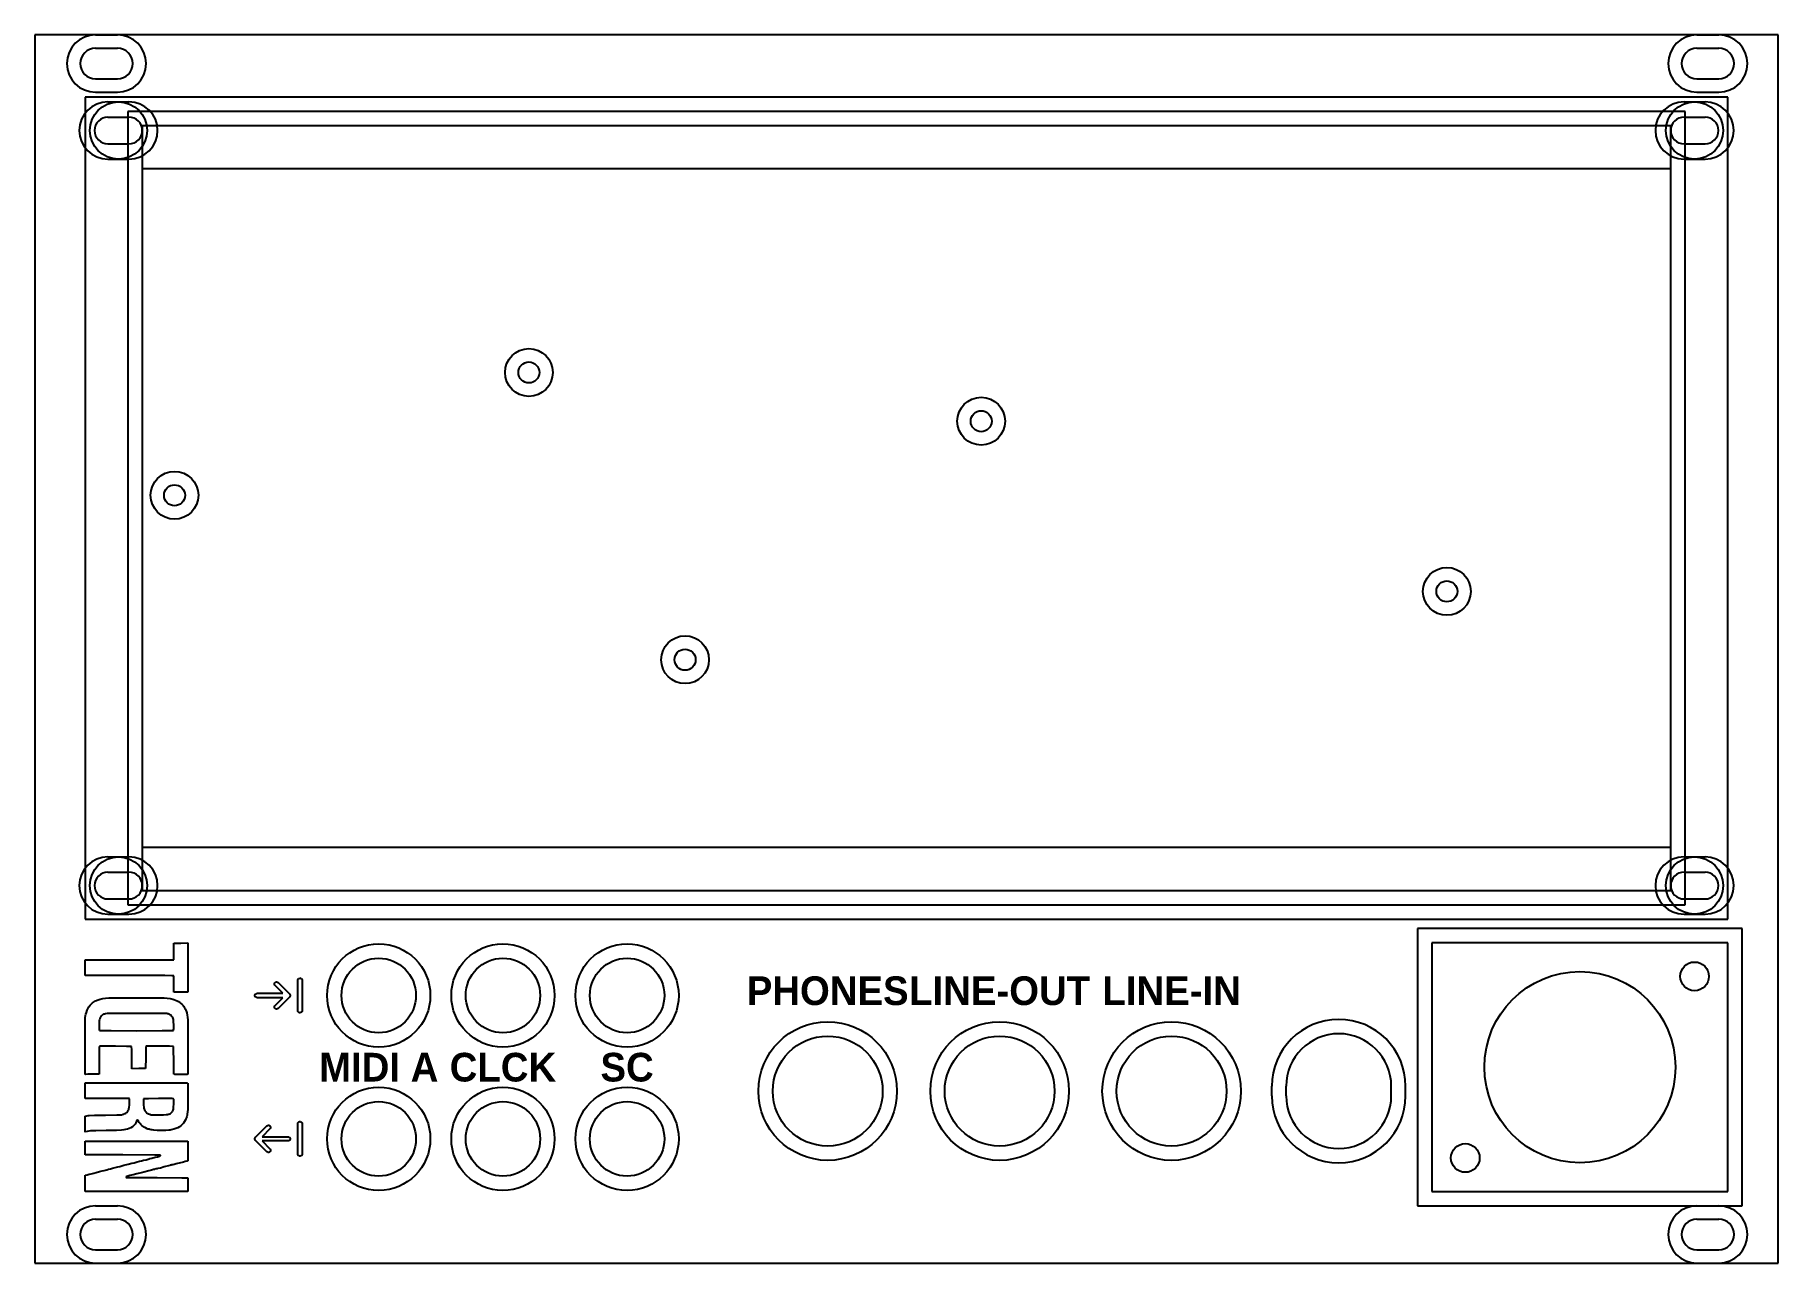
# Model space of a CAD drawing. Header units: millimetres. Extents: x 0 to 182, y 0 to 128.
import ezdxf
from ezdxf.enums import TextEntityAlignment as Align

# ---------------------------------------------------------------- set-up
doc = ezdxf.new("R2010")
doc.units = ezdxf.units.MM
for name, color, linetype, plot in [('BAUTEIL_REFERENZ', 4, 'Continuous', False), ('FREIHALTEN', 30, 'Continuous', False), ('SCHRAUBENKOPF', 1, 'Continuous', False)]:
    doc.layers.add(name, color=color, linetype=linetype, plot=plot)
doc.layers.add('GRAVUR', color=3, linetype='Continuous')
doc.layers.add('SCHNITT', color=7, linetype='Continuous')
doc.styles.add('LABELS', font='SpaceGrotesk-Bold.ttf')

msp = doc.modelspace()

# ---------------------------------------------------------------- linework, layer by layer
at = {"layer": 'BAUTEIL_REFERENZ'}
for p, q in [((177.25, 122), (5.25, 122)), ((5.25, 122), (5.25, 36)), ((177.25, 36), (177.25, 122)), ((171.25, 114.48), (11.25, 114.48)), ((11.25, 114.48), (11.25, 43.52)), ((171.25, 43.52), (171.25, 114.48)), ((11.25, 43.52), (171.25, 43.52)), ((5.25, 36), (177.25, 36)), ((177.25, 33.5), (146.25, 33.5)), ((146.25, 33.5), (146.25, 7.5)), ((177.25, 7.5), (177.25, 33.5)), ((146.25, 7.5), (177.25, 7.5))]:
    msp.add_line(p, q, dxfattribs=at)
at = {"layer": 'FREIHALTEN'}
for p, q in [((172.75, 120.5), (9.75, 120.5)), ((9.75, 120.5), (9.75, 37.5)), ((172.75, 37.5), (172.75, 120.5)), ((9.75, 37.5), (172.75, 37.5)), ((178.75, 35), (144.75, 35)), ((144.75, 35), (144.75, 6)), ((178.75, 6), (178.75, 35)), ((129.5, 17.5), (129.5, 18.5)), ((143.5, 17.5), (143.5, 18.5)), ((144.75, 6), (178.75, 6))]:
    msp.add_line(p, q, dxfattribs=at)
for centre, radius in [((51.72, 93.18), 2.5), ((99.07, 88.08), 2.5), ((14.62, 80.33), 2.5), ((147.82, 70.28), 2.5), ((68.07, 63.13), 2.5), ((36, 28), 5.4), ((49, 28), 5.4), ((62, 28), 5.4), ((83, 18), 7.25), ((101, 18), 7.25), ((119, 18), 7.25), ((36, 13), 5.4), ((49, 13), 5.4), ((62, 13), 5.4)]:
    msp.add_circle(centre, radius, dxfattribs=at)
for centre, start, end in [((136.5, 18.5), 0, 180), ((136.5, 17.5), 180, 0)]:
    msp.add_arc(centre, 7, start, end, dxfattribs=at)
at = {"layer": 'GRAVUR'}
for p, q in [((171.25, 119), (11.25, 119)), ((11.25, 119), (11.25, 39)), ((171.25, 39), (171.25, 119)), ((11.25, 39), (171.25, 39)), ((14.54, 32.62), (14.55, 33.49)), ((14.55, 33.49), (15.28, 33.49)), ((15.28, 33.49), (16.01, 33.5)), ((16.01, 33.5), (16.02, 32.25)), ((5.25, 30.91), (5.25, 31.73)), ((5.25, 31.73), (9.85, 31.73)), ((9.85, 31.73), (13.11, 31.73)), ((13.11, 31.73), (14.49, 31.73)), ((14.49, 31.73), (14.54, 31.74)), ((14.54, 31.74), (14.54, 32.62)), ((16.02, 32.25), (16.02, 30.97)), ((5.25, 30.08), (5.25, 30.91)), ((9.89, 30.08), (5.25, 30.08)), ((13.6, 30.08), (9.89, 30.08)), ((14.33, 30.07), (13.6, 30.08)), ((14.49, 30.07), (14.33, 30.07)), ((14.54, 30.06), (14.49, 30.07)), ((14.54, 29.22), (14.54, 30.06)), ((14.54, 28.63), (14.54, 29.22)), ((16.02, 29.66), (16.01, 28.33)), ((16.02, 30.97), (16.02, 29.66)), ((25.07, 29.2), (25.08, 29.26)), ((25.08, 29.14), (25.07, 29.2)), ((25.08, 29.26), (25.11, 29.31)), ((25.11, 29.31), (25.14, 29.36)), ((25.14, 29.36), (25.19, 29.39)), ((25.19, 29.39), (25.24, 29.42)), ((25.24, 29.42), (25.3, 29.42)), ((25.3, 29.42), (25.36, 29.42)), ((25.36, 29.42), (25.41, 29.39)), ((25.41, 29.39), (25.46, 29.36)), ((25.46, 29.36), (26.66, 28.16)), ((27.52, 29.6), (27.53, 29.66)), ((27.52, 26.4), (27.52, 29.6)), ((27.53, 29.66), (27.56, 29.71)), ((27.56, 29.71), (27.59, 29.76)), ((27.59, 29.76), (27.64, 29.79)), ((27.64, 29.79), (27.69, 29.82)), ((27.69, 29.82), (27.75, 29.83)), ((27.75, 29.83), (27.81, 29.82)), ((27.81, 29.82), (27.86, 29.79)), ((27.86, 29.79), (27.91, 29.76)), ((27.91, 29.76), (27.94, 29.71)), ((27.94, 29.71), (27.97, 29.66)), ((27.97, 29.66), (27.98, 29.6)), ((27.98, 29.6), (27.98, 26.4)), ((6.23, 27.37), (6.36, 27.44)), ((6.36, 27.44), (6.61, 27.55)), ((6.61, 27.55), (6.72, 27.59)), ((6.72, 27.59), (6.84, 27.63)), ((6.84, 27.63), (6.97, 27.66)), ((6.97, 27.66), (7.1, 27.69)), ((7.1, 27.69), (7.41, 27.73)), ((7.41, 27.73), (7.74, 27.74)), ((7.74, 27.74), (8.48, 27.74)), ((8.48, 27.74), (10.63, 27.75)), ((10.63, 27.75), (12.78, 27.74)), ((12.78, 27.74), (13.52, 27.74)), ((13.52, 27.74), (13.85, 27.73)), ((13.85, 27.73), (14.16, 27.68)), ((14.16, 27.68), (14.43, 27.63)), ((14.43, 27.63), (14.56, 27.59)), ((14.55, 28.36), (14.54, 28.63)), ((14.55, 28.35), (14.55, 28.36)), ((14.57, 28.34), (14.55, 28.35)), ((14.56, 27.59), (14.74, 27.52)), ((14.67, 28.33), (14.57, 28.34)), ((15.28, 28.33), (14.67, 28.33)), ((14.74, 27.52), (14.91, 27.44)), ((14.91, 27.44), (15.05, 27.36)), ((16.01, 28.33), (15.28, 28.33)), ((23.02, 28), (23.03, 28.06)), ((23.03, 27.94), (23.02, 28)), ((23.03, 28.06), (23.06, 28.11)), ((23.06, 27.89), (23.03, 27.94)), ((23.06, 28.11), (23.09, 28.16)), ((23.09, 27.84), (23.06, 27.89)), ((23.09, 28.16), (23.14, 28.19)), ((23.14, 27.81), (23.09, 27.84)), ((23.14, 28.19), (23.19, 28.22)), ((23.19, 27.78), (23.14, 27.81)), ((23.19, 28.22), (23.25, 28.23)), ((23.25, 27.77), (23.19, 27.78)), ((23.25, 28.23), (25.96, 28.23)), ((25.96, 27.77), (23.25, 27.77)), ((25.11, 29.09), (25.08, 29.14)), ((25.14, 29.04), (25.11, 29.09)), ((25.96, 28.23), (25.14, 29.04)), ((25.14, 26.96), (25.96, 27.77)), ((26.66, 27.84), (25.46, 26.64)), ((26.66, 28.16), (26.69, 28.11)), ((26.69, 27.89), (26.66, 27.84)), ((26.69, 28.11), (26.72, 28.06)), ((26.72, 27.94), (26.69, 27.89)), ((26.72, 28.06), (26.73, 28)), ((26.73, 28), (26.72, 27.94)), ((5.27, 25.4), (5.28, 25.66)), ((5.28, 25.66), (5.31, 25.89)), ((5.31, 25.89), (5.34, 26.06)), ((5.34, 26.06), (5.39, 26.23)), ((5.39, 26.23), (5.47, 26.46)), ((5.47, 26.46), (5.5, 26.54)), ((5.5, 26.54), (5.54, 26.62)), ((5.54, 26.62), (5.66, 26.81)), ((5.66, 26.81), (5.79, 26.99)), ((5.79, 26.99), (5.86, 27.06)), ((5.86, 27.06), (5.92, 27.13)), ((5.92, 27.13), (6.03, 27.23)), ((6.03, 27.23), (6.13, 27.3)), ((6.13, 27.3), (6.23, 27.37)), ((6.79, 25.58), (6.76, 25.46)), ((6.84, 25.69), (6.79, 25.58)), ((6.89, 25.78), (6.84, 25.69)), ((6.97, 25.87), (6.89, 25.78)), ((7.05, 25.94), (6.97, 25.87)), ((7.08, 25.96), (7.05, 25.94)), ((7.1, 25.97), (7.08, 25.96)), ((7.12, 25.98), (7.1, 25.97)), ((7.15, 26), (7.12, 25.98)), ((7.17, 26.02), (7.15, 26)), ((7.2, 26.03), (7.17, 26.02)), ((7.29, 26.06), (7.2, 26.03)), ((7.41, 26.09), (7.29, 26.06)), ((7.56, 26.11), (7.41, 26.09)), ((7.83, 26.12), (7.56, 26.11)), ((8.46, 26.13), (7.83, 26.12)), ((10.78, 26.13), (8.46, 26.13)), ((13.42, 26.11), (10.78, 26.13)), ((13.81, 26.1), (13.42, 26.11)), ((13.89, 26.09), (13.81, 26.1)), ((13.94, 26.08), (13.89, 26.09)), ((14.05, 26.04), (13.94, 26.08)), ((14.15, 25.99), (14.05, 26.04)), ((14.23, 25.93), (14.15, 25.99)), ((14.32, 25.84), (14.23, 25.93)), ((14.4, 25.76), (14.32, 25.84)), ((14.45, 25.68), (14.4, 25.76)), ((14.49, 25.59), (14.45, 25.68)), ((14.52, 25.49), (14.49, 25.59)), ((15.05, 27.36), (15.16, 27.28)), ((15.16, 27.28), (15.25, 27.21)), ((15.25, 27.21), (15.38, 27.08)), ((15.38, 27.08), (15.52, 26.94)), ((15.52, 26.94), (15.61, 26.84)), ((15.61, 26.84), (15.64, 26.79)), ((15.64, 26.79), (15.65, 26.76)), ((15.65, 26.76), (15.66, 26.74)), ((15.66, 26.74), (15.68, 26.71)), ((15.68, 26.71), (15.73, 26.62)), ((15.73, 26.62), (15.8, 26.47)), ((15.8, 26.47), (15.87, 26.3)), ((15.87, 26.3), (15.91, 26.17)), ((15.91, 26.17), (15.96, 25.94)), ((15.96, 25.94), (15.99, 25.72)), ((15.99, 25.72), (16, 25.42)), ((25.07, 26.8), (25.08, 26.86)), ((25.08, 26.74), (25.07, 26.8)), ((25.08, 26.86), (25.11, 26.91)), ((25.11, 26.69), (25.08, 26.74)), ((25.11, 26.91), (25.14, 26.96)), ((25.14, 26.64), (25.11, 26.69)), ((25.19, 26.61), (25.14, 26.64)), ((25.24, 26.58), (25.19, 26.61)), ((25.3, 26.57), (25.24, 26.58)), ((25.36, 26.58), (25.3, 26.57)), ((25.41, 26.61), (25.36, 26.58)), ((25.46, 26.64), (25.41, 26.61)), ((27.53, 26.34), (27.52, 26.4)), ((27.56, 26.29), (27.53, 26.34)), ((27.59, 26.24), (27.56, 26.29)), ((27.64, 26.21), (27.59, 26.24)), ((27.69, 26.18), (27.64, 26.21)), ((27.75, 26.17), (27.69, 26.18)), ((27.81, 26.18), (27.75, 26.17)), ((27.86, 26.21), (27.81, 26.18)), ((27.91, 26.24), (27.86, 26.21)), ((27.94, 26.29), (27.91, 26.24)), ((27.97, 26.34), (27.94, 26.29)), ((27.98, 26.4), (27.97, 26.34)), ((5.25, 22.58), (5.26, 24.83)), ((5.26, 24.83), (5.27, 25.4)), ((6.74, 25.22), (6.73, 24.85)), ((6.73, 24.85), (6.73, 24.5)), ((6.73, 24.5), (6.74, 24.39)), ((6.76, 25.46), (6.74, 25.37)), ((6.74, 25.37), (6.74, 25.22)), ((6.74, 24.39), (6.75, 24.34)), ((6.75, 24.34), (7.09, 24.33)), ((7.09, 24.33), (7.98, 24.32)), ((7.98, 24.32), (10.64, 24.31)), ((10.64, 24.31), (13.31, 24.32)), ((13.31, 24.32), (14.19, 24.32)), ((14.19, 24.32), (14.53, 24.33)), ((14.53, 25.27), (14.52, 25.49)), ((14.54, 24.89), (14.53, 25.27)), ((14.53, 24.39), (14.54, 24.51)), ((14.53, 24.33), (14.53, 24.39)), ((14.54, 24.51), (14.54, 24.89)), ((16, 25.42), (16.01, 24.72)), ((16.01, 24.72), (16.01, 22.69)), ((5.25, 19.74), (5.25, 22.58)), ((6.74, 22.61), (6.73, 22.4)), ((6.73, 22.4), (6.73, 21.21)), ((6.75, 22.66), (6.74, 22.61)), ((6.76, 22.68), (6.75, 22.66)), ((6.91, 22.69), (6.76, 22.68)), ((7.3, 22.69), (6.91, 22.69)), ((8.45, 22.69), (7.3, 22.69)), ((9.6, 22.67), (8.45, 22.69)), ((9.98, 22.66), (9.6, 22.67)), ((10.13, 22.65), (9.98, 22.66)), ((10.14, 22.3), (10.13, 22.65)), ((10.14, 21.48), (10.14, 22.3)), ((11.64, 22.68), (11.6, 22.66)), ((11.6, 22.66), (11.6, 21.51)), ((11.74, 22.69), (11.64, 22.68)), ((11.99, 22.69), (11.74, 22.69)), ((13.1, 22.69), (11.99, 22.69)), ((14.11, 22.68), (13.1, 22.69)), ((14.53, 22.67), (14.11, 22.68)), ((14.53, 22.24), (14.53, 22.67)), ((14.54, 21.22), (14.53, 22.24)), ((16.01, 22.69), (16.01, 20.68)), ((6.73, 21.21), (6.73, 19.76)), ((10.14, 20.34), (10.14, 21.48)), ((10.87, 20.35), (10.14, 20.34)), ((11.59, 20.36), (10.87, 20.35)), ((11.6, 21.51), (11.59, 20.36)), ((14.54, 19.97), (14.54, 21.22)), ((16.01, 20.68), (16.01, 20.02)), ((5.31, 19.75), (5.25, 19.74)), ((5.25, 18.6), (5.26, 18.85)), ((5.25, 18.03), (5.25, 18.6)), ((5.26, 18.85), (6.85, 18.86)), ((5.56, 19.76), (5.31, 19.75)), ((6.05, 19.76), (5.56, 19.76)), ((6.73, 19.76), (6.05, 19.76)), ((6.85, 18.86), (10.63, 18.86)), ((10.63, 18.86), (15.29, 18.86)), ((14.55, 19.8), (14.54, 19.97)), ((14.56, 19.77), (14.55, 19.8)), ((14.57, 19.76), (14.56, 19.77)), ((14.65, 19.75), (14.57, 19.76)), ((14.82, 19.75), (14.65, 19.75)), ((15.3, 19.74), (14.82, 19.75)), ((15.29, 18.86), (15.91, 18.85)), ((15.78, 19.74), (15.3, 19.74)), ((15.94, 19.75), (15.78, 19.74)), ((15.91, 18.85), (15.99, 18.84)), ((16, 19.76), (15.94, 19.75)), ((15.99, 18.84), (16.01, 18.82)), ((16.01, 20.02), (16, 19.76)), ((16.01, 18.82), (16.02, 18.71)), ((16.02, 18.71), (16.03, 18.44)), ((16.03, 18.44), (16.03, 17.62)), ((5.26, 17.39), (5.25, 18.03)), ((5.26, 17.26), (5.26, 17.39)), ((5.27, 17.23), (5.26, 17.26)), ((5.28, 17.22), (5.27, 17.23)), ((7.55, 17.22), (5.28, 17.22)), ((9.25, 17.22), (7.55, 17.22)), ((9.69, 17.22), (9.25, 17.22)), ((9.85, 17.21), (9.69, 17.22)), ((9.9, 17.19), (9.85, 17.21)), ((9.88, 16.32), (9.9, 16.54)), ((9.9, 16.83), (9.9, 17.19)), ((9.9, 16.54), (9.9, 16.83)), ((11.38, 17.18), (11.37, 17.14)), ((11.37, 17.14), (11.37, 17.06)), ((11.37, 17.06), (11.37, 16.8)), ((11.37, 16.8), (11.38, 16.52)), ((11.52, 17.19), (11.38, 17.18)), ((11.38, 16.52), (11.4, 16.32)), ((11.88, 17.2), (11.52, 17.19)), ((12.95, 17.22), (11.88, 17.2)), ((14.03, 17.22), (12.95, 17.22)), ((14.39, 17.21), (14.03, 17.22)), ((14.53, 17.2), (14.39, 17.21)), ((14.52, 16.31), (14.54, 16.67)), ((14.54, 17.14), (14.53, 17.2)), ((14.54, 17.03), (14.54, 17.14)), ((14.54, 16.67), (14.54, 17.03)), ((16.03, 16.73), (16.01, 16.15)), ((16.03, 17.62), (16.03, 16.73)), ((5.26, 15.36), (5.43, 15.4)), ((5.26, 14.53), (5.26, 15.36)), ((5.43, 15.4), (5.58, 15.44)), ((5.58, 15.44), (5.7, 15.46)), ((5.7, 15.46), (6.24, 15.47)), ((6.24, 15.47), (7.39, 15.49)), ((7.39, 15.49), (8.58, 15.5)), ((8.58, 15.5), (8.92, 15.51)), ((8.92, 15.51), (9.06, 15.52)), ((9.06, 15.52), (9.25, 15.57)), ((9.25, 15.57), (9.33, 15.6)), ((9.33, 15.6), (9.43, 15.64)), ((9.43, 15.64), (9.47, 15.65)), ((9.47, 15.65), (9.52, 15.68)), ((9.52, 15.68), (9.62, 15.77)), ((9.62, 15.77), (9.72, 15.89)), ((9.72, 15.89), (9.76, 15.95)), ((9.76, 15.95), (9.79, 16.01)), ((9.79, 16.01), (9.82, 16.08)), ((9.82, 16.08), (9.85, 16.16)), ((9.85, 16.16), (9.87, 16.23)), ((9.87, 16.23), (9.88, 16.32)), ((10.57, 14.68), (10.49, 14.55)), ((10.65, 14.84), (10.57, 14.68)), ((10.71, 14.95), (10.65, 14.84)), ((10.74, 14.98), (10.71, 14.95)), ((10.76, 14.98), (10.74, 14.98)), ((10.78, 14.97), (10.76, 14.98)), ((10.8, 14.94), (10.78, 14.97)), ((10.86, 14.84), (10.8, 14.94)), ((10.93, 14.72), (10.86, 14.84)), ((11.01, 14.6), (10.93, 14.72)), ((11.1, 14.5), (11.01, 14.6)), ((11.4, 16.32), (11.42, 16.21)), ((11.42, 16.21), (11.45, 16.11)), ((11.45, 16.11), (11.48, 16.02)), ((11.48, 16.02), (11.52, 15.94)), ((11.52, 15.94), (11.57, 15.86)), ((11.57, 15.86), (11.62, 15.8)), ((11.62, 15.8), (11.69, 15.74)), ((11.69, 15.74), (11.76, 15.69)), ((11.76, 15.69), (11.84, 15.65)), ((11.84, 15.65), (11.9, 15.63)), ((11.9, 15.63), (11.93, 15.62)), ((11.93, 15.62), (11.94, 15.61)), ((11.94, 15.61), (11.95, 15.59)), ((11.95, 15.59), (11.98, 15.59)), ((11.98, 15.59), (12.03, 15.58)), ((12.03, 15.58), (12.09, 15.55)), ((12.09, 15.55), (12.14, 15.53)), ((12.14, 15.53), (12.26, 15.52)), ((12.26, 15.52), (12.93, 15.52)), ((12.93, 15.52), (13.45, 15.52)), ((13.45, 15.52), (13.76, 15.54)), ((13.76, 15.54), (13.87, 15.55)), ((13.87, 15.55), (13.96, 15.57)), ((13.96, 15.57), (14.04, 15.6)), ((14.04, 15.6), (14.12, 15.63)), ((14.12, 15.63), (14.19, 15.67)), ((14.19, 15.67), (14.26, 15.71)), ((14.26, 15.71), (14.32, 15.76)), ((14.32, 15.76), (14.37, 15.82)), ((14.37, 15.82), (14.41, 15.87)), ((14.41, 15.87), (14.45, 15.94)), ((14.45, 15.94), (14.48, 16.01)), ((14.48, 16.01), (14.5, 16.09)), ((14.5, 16.09), (14.52, 16.17)), ((14.52, 16.17), (14.52, 16.31)), ((15.56, 14.64), (15.43, 14.49)), ((15.67, 14.8), (15.56, 14.64)), ((15.77, 14.98), (15.67, 14.8)), ((15.82, 15.1), (15.77, 14.98)), ((15.86, 15.22), (15.82, 15.1)), ((15.9, 15.34), (15.86, 15.22)), ((15.93, 15.47), (15.9, 15.34)), ((15.96, 15.62), (15.93, 15.47)), ((15.98, 15.77), (15.96, 15.62)), ((16.01, 16.15), (15.98, 15.77)), ((27.52, 14.6), (27.53, 14.66)), ((27.52, 11.4), (27.52, 14.6)), ((27.53, 14.66), (27.56, 14.71)), ((27.56, 14.71), (27.59, 14.76)), ((27.59, 14.76), (27.64, 14.79)), ((27.64, 14.79), (27.69, 14.82)), ((27.69, 14.82), (27.75, 14.82)), ((27.75, 14.82), (27.81, 14.82)), ((27.81, 14.82), (27.86, 14.79)), ((27.86, 14.79), (27.91, 14.76)), ((27.91, 14.76), (27.94, 14.71)), ((27.94, 14.71), (27.97, 14.66)), ((27.97, 14.66), (27.98, 14.6)), ((27.98, 14.6), (27.98, 11.4)), ((5.25, 13.71), (5.26, 14.53)), ((5.3, 13.72), (5.25, 13.71)), ((5.49, 13.77), (5.3, 13.72)), ((5.65, 13.81), (5.49, 13.77)), ((5.81, 13.83), (5.65, 13.81)), ((6.37, 13.85), (5.81, 13.83)), ((7.48, 13.87), (6.37, 13.85)), ((8.56, 13.88), (7.48, 13.87)), ((9.07, 13.9), (8.56, 13.88)), ((9.33, 13.94), (9.07, 13.9)), ((9.5, 13.97), (9.33, 13.94)), ((9.7, 14.03), (9.5, 13.97)), ((9.88, 14.09), (9.7, 14.03)), ((10.05, 14.17), (9.88, 14.09)), ((10.21, 14.26), (10.05, 14.17)), ((10.27, 14.31), (10.21, 14.26)), ((10.32, 14.35), (10.27, 14.31)), ((10.4, 14.44), (10.32, 14.35)), ((10.49, 14.55), (10.4, 14.44)), ((11.2, 14.4), (11.1, 14.5)), ((11.33, 14.28), (11.2, 14.4)), ((11.43, 14.22), (11.33, 14.28)), ((11.59, 14.14), (11.43, 14.22)), ((11.75, 14.06), (11.59, 14.14)), ((11.84, 14.03), (11.75, 14.06)), ((11.89, 14.02), (11.84, 14.03)), ((11.96, 14), (11.89, 14.02)), ((12.05, 13.97), (11.96, 14)), ((12.16, 13.95), (12.05, 13.97)), ((12.29, 13.93), (12.16, 13.95)), ((12.45, 13.91), (12.29, 13.93)), ((12.81, 13.89), (12.45, 13.91)), ((13.25, 13.88), (12.81, 13.89)), ((13.7, 13.88), (13.25, 13.88)), ((14.02, 13.9), (13.7, 13.88)), ((14.15, 13.92), (14.02, 13.9)), ((14.28, 13.94), (14.15, 13.92)), ((14.54, 14), (14.28, 13.94)), ((14.75, 14.07), (14.54, 14)), ((14.95, 14.15), (14.75, 14.07)), ((15.13, 14.25), (14.95, 14.15)), ((15.29, 14.36), (15.13, 14.25)), ((15.43, 14.49), (15.29, 14.36)), ((23.02, 13), (23.03, 13.06)), ((23.03, 12.94), (23.02, 13)), ((23.03, 13.06), (23.06, 13.11)), ((23.06, 12.89), (23.03, 12.94)), ((23.06, 13.11), (23.09, 13.16)), ((23.09, 12.84), (23.06, 12.89)), ((23.09, 13.16), (24.29, 14.36)), ((24.29, 11.64), (23.09, 12.84)), ((24.61, 14.04), (23.79, 13.22)), ((23.79, 13.22), (26.5, 13.22)), ((26.5, 12.78), (23.79, 12.78)), ((23.79, 12.78), (24.61, 11.96)), ((24.29, 14.36), (24.34, 14.39)), ((24.34, 14.39), (24.39, 14.42)), ((24.39, 14.42), (24.45, 14.42)), ((24.45, 14.42), (24.51, 14.42)), ((24.51, 14.42), (24.56, 14.39)), ((24.56, 14.39), (24.61, 14.36)), ((24.61, 14.36), (24.64, 14.31)), ((24.64, 14.09), (24.61, 14.04)), ((24.64, 14.31), (24.67, 14.26)), ((24.67, 14.14), (24.64, 14.09)), ((24.67, 14.26), (24.68, 14.2)), ((24.68, 14.2), (24.67, 14.14)), ((26.5, 13.22), (26.56, 13.22)), ((26.56, 12.78), (26.5, 12.78)), ((26.56, 13.22), (26.61, 13.19)), ((26.61, 12.81), (26.56, 12.78)), ((26.61, 13.19), (26.66, 13.16)), ((26.66, 12.84), (26.61, 12.81)), ((26.66, 13.16), (26.69, 13.11)), ((26.69, 12.89), (26.66, 12.84)), ((26.69, 13.11), (26.72, 13.06)), ((26.72, 12.94), (26.69, 12.89)), ((26.72, 13.06), (26.73, 13)), ((26.73, 13), (26.72, 12.94)), ((5.26, 12.73), (5.27, 12.75)), ((5.26, 12.61), (5.26, 12.73)), ((5.26, 12.04), (5.26, 12.61)), ((5.26, 11.32), (5.26, 12.04)), ((9.2, 11.32), (5.26, 11.32)), ((5.27, 12.75), (5.28, 12.76)), ((5.28, 12.76), (6.96, 12.77)), ((6.96, 12.77), (10.65, 12.77)), ((12.56, 11.31), (9.2, 11.32)), ((10.65, 12.77), (14.33, 12.76)), ((12.05, 10.93), (12.24, 10.99)), ((12.24, 10.99), (12.6, 11.07)), ((13.06, 11.3), (12.56, 11.31)), ((12.6, 11.07), (12.83, 11.13)), ((12.83, 11.13), (13.06, 11.19)), ((13.14, 11.29), (13.06, 11.3)), ((13.06, 11.19), (13.11, 11.21)), ((13.11, 11.21), (13.14, 11.23)), ((13.15, 11.28), (13.14, 11.29)), ((13.14, 11.23), (13.15, 11.25)), ((13.15, 11.25), (13.15, 11.28)), ((14.33, 12.76), (16, 12.75)), ((16, 12.75), (16.01, 12.44)), ((16.01, 12.44), (16.02, 11.72)), ((16.02, 11.72), (16.02, 10.71)), ((24.34, 11.61), (24.29, 11.64)), ((24.39, 11.58), (24.34, 11.61)), ((24.45, 11.58), (24.39, 11.58)), ((24.51, 11.58), (24.45, 11.58)), ((24.56, 11.61), (24.51, 11.58)), ((24.61, 11.64), (24.56, 11.61)), ((24.61, 11.96), (24.64, 11.91)), ((24.64, 11.69), (24.61, 11.64)), ((24.64, 11.91), (24.67, 11.86)), ((24.67, 11.74), (24.64, 11.69)), ((24.67, 11.86), (24.68, 11.8)), ((24.68, 11.8), (24.67, 11.74)), ((27.53, 11.34), (27.52, 11.4)), ((27.56, 11.29), (27.53, 11.34)), ((27.59, 11.24), (27.56, 11.29)), ((27.64, 11.21), (27.59, 11.24)), ((27.69, 11.18), (27.64, 11.21)), ((27.75, 11.18), (27.69, 11.18)), ((27.81, 11.18), (27.75, 11.18)), ((27.86, 11.21), (27.81, 11.18)), ((27.91, 11.24), (27.86, 11.21)), ((27.94, 11.29), (27.91, 11.24)), ((27.97, 11.34), (27.94, 11.29)), ((27.98, 11.4), (27.97, 11.34)), ((5.26, 9.19), (5.33, 9.2)), ((5.26, 8.34), (5.26, 9.19)), ((5.33, 9.2), (5.49, 9.24)), ((5.49, 9.24), (5.67, 9.29)), ((5.67, 9.29), (5.88, 9.35)), ((5.88, 9.35), (6.03, 9.38)), ((6.03, 9.38), (6.19, 9.42)), ((6.19, 9.42), (6.41, 9.48)), ((6.41, 9.48), (6.75, 9.57)), ((6.75, 9.57), (7.03, 9.64)), ((7.03, 9.64), (7.26, 9.7)), ((7.26, 9.7), (7.52, 9.76)), ((7.52, 9.76), (7.72, 9.82)), ((7.72, 9.82), (7.91, 9.87)), ((7.91, 9.87), (8.12, 9.92)), ((8.12, 9.92), (8.67, 10.06)), ((8.67, 10.06), (8.9, 10.12)), ((8.9, 10.12), (9.09, 10.17)), ((9.09, 10.17), (9.32, 10.23)), ((9.32, 10.23), (9.78, 10.34)), ((9.95, 9.15), (9.75, 9.1)), ((9.78, 10.34), (10.14, 10.44)), ((10.3, 9.24), (9.95, 9.15)), ((10.14, 10.44), (10.38, 10.5)), ((10.69, 9.34), (10.3, 9.24)), ((10.38, 10.5), (10.7, 10.59)), ((11.14, 9.45), (10.69, 9.34)), ((10.7, 10.59), (10.95, 10.65)), ((10.95, 10.65), (11.17, 10.71)), ((11.41, 9.52), (11.14, 9.45)), ((11.17, 10.71), (11.36, 10.76)), ((11.36, 10.76), (11.64, 10.82)), ((11.92, 9.65), (11.41, 9.52)), ((11.64, 10.82), (11.75, 10.85)), ((11.75, 10.85), (11.85, 10.88)), ((11.85, 10.88), (11.95, 10.91)), ((12.2, 9.72), (11.92, 9.65)), ((11.95, 10.91), (12.05, 10.93)), ((12.43, 9.78), (12.2, 9.72)), ((12.5, 9.8), (12.43, 9.78)), ((12.55, 9.81), (12.5, 9.8)), ((12.61, 9.83), (12.55, 9.81)), ((12.7, 9.85), (12.61, 9.83)), ((12.78, 9.86), (12.7, 9.85)), ((12.83, 9.88), (12.78, 9.86)), ((12.86, 9.89), (12.83, 9.88)), ((12.92, 9.9), (12.86, 9.89)), ((13.14, 9.95), (12.92, 9.9)), ((13.53, 10.06), (13.14, 9.95)), ((14.13, 10.22), (13.53, 10.06)), ((14.18, 10.23), (14.13, 10.22)), ((14.23, 10.24), (14.18, 10.23)), ((14.27, 10.24), (14.23, 10.24)), ((14.29, 10.26), (14.27, 10.24)), ((14.32, 10.27), (14.29, 10.26)), ((14.37, 10.28), (14.32, 10.27)), ((14.45, 10.29), (14.37, 10.28)), ((14.57, 10.32), (14.45, 10.29)), ((14.78, 10.38), (14.57, 10.32)), ((14.94, 10.42), (14.78, 10.38)), ((15.1, 10.46), (14.94, 10.42)), ((15.25, 10.5), (15.1, 10.46)), ((15.41, 10.54), (15.25, 10.5)), ((15.57, 10.57), (15.41, 10.54)), ((15.74, 10.62), (15.57, 10.57)), ((15.93, 10.68), (15.74, 10.62)), ((16.02, 10.71), (15.93, 10.68)), ((5.25, 7.5), (5.26, 8.34)), ((10.63, 7.5), (5.25, 7.5)), ((9.55, 9.01), (9.54, 9)), ((9.54, 9), (9.55, 8.98)), ((9.56, 9.03), (9.55, 9.01)), ((9.55, 8.98), (9.56, 8.97)), ((9.62, 9.06), (9.56, 9.03)), ((9.56, 8.97), (9.59, 8.95)), ((9.59, 8.95), (10.56, 8.94)), ((9.75, 9.1), (9.62, 9.06)), ((10.56, 8.94), (12.82, 8.94)), ((16.01, 7.5), (10.63, 7.5)), ((12.82, 8.94), (15.37, 8.93)), ((15.37, 8.93), (15.87, 8.93)), ((15.87, 8.93), (15.98, 8.92)), ((15.98, 8.92), (16.02, 8.91)), ((16.02, 7.62), (16.01, 7.5)), ((16.02, 8.91), (16.03, 8.71)), ((16.03, 7.87), (16.02, 7.62)), ((16.03, 8.71), (16.03, 8.3)), ((16.03, 8.3), (16.03, 7.87))]:
    msp.add_line(p, q, dxfattribs=at)
at = {"layer": 'SCHNITT'}
for p, q in [((182.5, 128.5), (0, 128.5)), ((0, 128.5), (0, 0)), ((182.5, 0), (182.5, 128.5)), ((6.35, 127.1), (8.65, 127.1)), ((173.99, 127.1), (176.29, 127.1)), ((6.35, 123.9), (8.65, 123.9)), ((173.99, 123.9), (176.29, 123.9)), ((7.65, 119.9), (9.85, 119.9)), ((172.65, 119.9), (174.85, 119.9)), ((7.65, 117.1), (9.85, 117.1)), ((172.65, 117.1), (174.85, 117.1)), ((7.65, 40.9), (9.85, 40.9)), ((172.65, 40.9), (174.85, 40.9)), ((7.65, 38.1), (9.85, 38.1)), ((172.65, 38.1), (174.85, 38.1)), ((131, 17.5), (131, 18.5)), ((142, 17.5), (142, 18.5)), ((6.35, 4.6), (8.65, 4.6)), ((173.99, 4.6), (176.29, 4.6)), ((0, 0), (182.5, 0)), ((6.35, 1.4), (8.65, 1.4)), ((173.99, 1.4), (176.29, 1.4))]:
    msp.add_line(p, q, dxfattribs=at)
for centre, radius in [((51.72, 93.18), 1.1), ((99.07, 88.08), 1.1), ((14.62, 80.33), 1.1), ((147.82, 70.28), 1.1), ((68.07, 63.13), 1.1), ((36, 28), 3.9), ((49, 28), 3.9), ((62, 28), 3.9), ((173.75, 30), 1.5), ((161.75, 20.5), 10), ((83, 18), 5.75), ((101, 18), 5.75), ((119, 18), 5.75), ((36, 13), 3.9), ((49, 13), 3.9), ((62, 13), 3.9), ((149.75, 11), 1.5)]:
    msp.add_circle(centre, radius, dxfattribs=at)
for centre, radius, start, end in [((6.35, 125.5), 1.6, 90, -90), ((8.65, 125.5), 1.6, -90, 90), ((173.99, 125.5), 1.6, 90, -90), ((176.29, 125.5), 1.6, -90, 90), ((7.65, 118.5), 1.4, 90, -90), ((9.85, 118.5), 1.4, -90, 90), ((172.65, 118.5), 1.4, 90, -90), ((174.85, 118.5), 1.4, -90, 90), ((7.65, 39.5), 1.4, 90, -90), ((9.85, 39.5), 1.4, -90, 90), ((172.65, 39.5), 1.4, 90, -90), ((174.85, 39.5), 1.4, -90, 90), ((136.5, 18.5), 5.5, 0, -180), ((136.5, 17.5), 5.5, 180, 0), ((6.35, 3), 1.6, 90, -90), ((8.65, 3), 1.6, -90, 90), ((173.99, 3), 1.6, 90, -90), ((176.29, 3), 1.6, -90, 90)]:
    msp.add_arc(centre, radius, start, end, dxfattribs=at)
at = {"layer": 'SCHRAUBENKOPF'}
for p, q in [((6.35, 128.5), (8.65, 128.5)), ((173.99, 128.5), (176.29, 128.5)), ((6.35, 122.5), (8.65, 122.5)), ((173.99, 122.5), (176.29, 122.5)), ((7.65, 121.5), (9.85, 121.5)), ((172.65, 121.5), (174.85, 121.5)), ((7.65, 115.5), (9.85, 115.5)), ((172.65, 115.5), (174.85, 115.5)), ((7.65, 42.5), (9.85, 42.5)), ((172.65, 42.5), (174.85, 42.5)), ((7.65, 36.5), (9.85, 36.5)), ((172.65, 36.5), (174.85, 36.5)), ((6.35, 6), (8.65, 6)), ((173.99, 6), (176.29, 6)), ((6.35, 0), (8.65, 0)), ((173.99, 0), (176.29, 0))]:
    msp.add_line(p, q, dxfattribs=at)
for centre in [(8.75, 118.5), (173.75, 118.5), (8.75, 39.5), (173.75, 39.5)]:
    msp.add_circle(centre, 3, dxfattribs=at)
for centre, start, end in [((6.35, 125.5), 90, 270), ((8.65, 125.5), 270, 90), ((173.99, 125.5), 90, 270), ((176.29, 125.5), 270, 90), ((7.65, 118.5), 90, 270), ((9.85, 118.5), 270, 90), ((172.65, 118.5), 90, 270), ((174.85, 118.5), 270, 90), ((7.65, 39.5), 90, 270), ((9.85, 39.5), 270, 90), ((172.65, 39.5), 90, 270), ((174.85, 39.5), 270, 90), ((6.35, 3), 90, 270), ((8.65, 3), 270, 90), ((173.99, 3), 90, 270), ((176.29, 3), 270, 90)]:
    msp.add_arc(centre, 3, start, end, dxfattribs=at)

# ---------------------------------------------------------------- texts
at = {"layer": 'GRAVUR', "style": 'LABELS'}
for s, p in [('PHONES', (83, 28.5)), ('LINE-OUT', (101, 28.5)), ('LINE-IN', (119, 28.5)), ('MIDI A', (36, 20.5)), ('CLCK', (49, 20.5)), ('SC', (62, 20.5))]:
    msp.add_text(s, height=3, dxfattribs=at).set_placement(p, align=Align.MIDDLE_CENTER)

doc.saveas('drawing.dxf')
